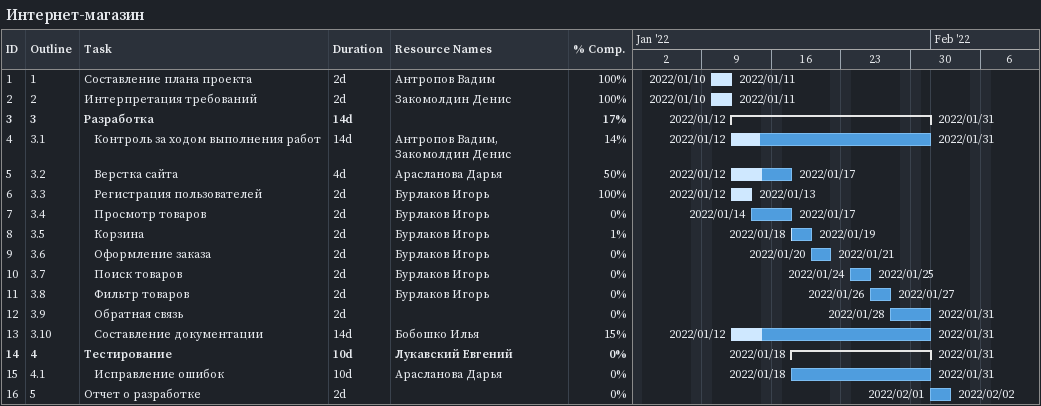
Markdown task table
Интернет-магазин

| ID | WBS | Task | Duration | Start | Finish | Resources | % complete |
|---|---|---|---|---|---|---|---|
| 1 | 1 | Составление плана проекта | 2d | 2022-01-10 | 2022-01-11 | Антропов Вадим | 100 |
| 2 | 2 | Интерпретация требований | 2d | 2022-01-10 | 2022-01-11 | Закомолдин Денис | 100 |
| 3 | 3 | **Разработка** | 14d | 2022-01-12 | 2022-01-31 |  | 17 |
| 4 | 3.1 | Контроль за ходом выполнения работ | 14d | 2022-01-12 | 2022-01-31 | Антропов Вадим, Закомолдин Денис | 14 |
| 5 | 3.2 | Верстка сайта | 4d | 2022-01-12 | 2022-01-17 | Арасланова Дарья | 50 |
| 6 | 3.3 | Регистрация пользователей | 2d | 2022-01-12 | 2022-01-13 | Бурлаков Игорь | 100 |
| 7 | 3.4 | Просмотр товаров | 2d | 2022-01-14 | 2022-01-17 | Бурлаков Игорь | 0 |
| 8 | 3.5 | Корзина | 2d | 2022-01-18 | 2022-01-19 | Бурлаков Игорь | 1 |
| 9 | 3.6 | Оформление заказа | 2d | 2022-01-20 | 2022-01-21 | Бурлаков Игорь | 0 |
| 10 | 3.7 | Поиск товаров | 2d | 2022-01-24 | 2022-01-25 | Бурлаков Игорь | 0 |
| 11 | 3.8 | Фильтр товаров | 2d | 2022-01-26 | 2022-01-27 | Бурлаков Игорь | 0 |
| 12 | 3.9 | Обратная связь | 2d | 2022-01-28 | 2022-01-31 |  | 0 |
| 13 | 3.10 | Составление документации | 14d | 2022-01-12 | 2022-01-31 | Бобошко Илья | 15 |
| 14 | 4 | **Тестирование** | 10d | 2022-01-18 | 2022-01-31 | Лукавский Евгений | 0 |
| 15 | 4.1 | Исправление ошибок | 10d | 2022-01-18 | 2022-01-31 | Арасланова Дарья | 0 |
| 16 | 5 | Отчет о разработке | 2d | 2022-02-01 | 2022-02-02 |  | 0 |
